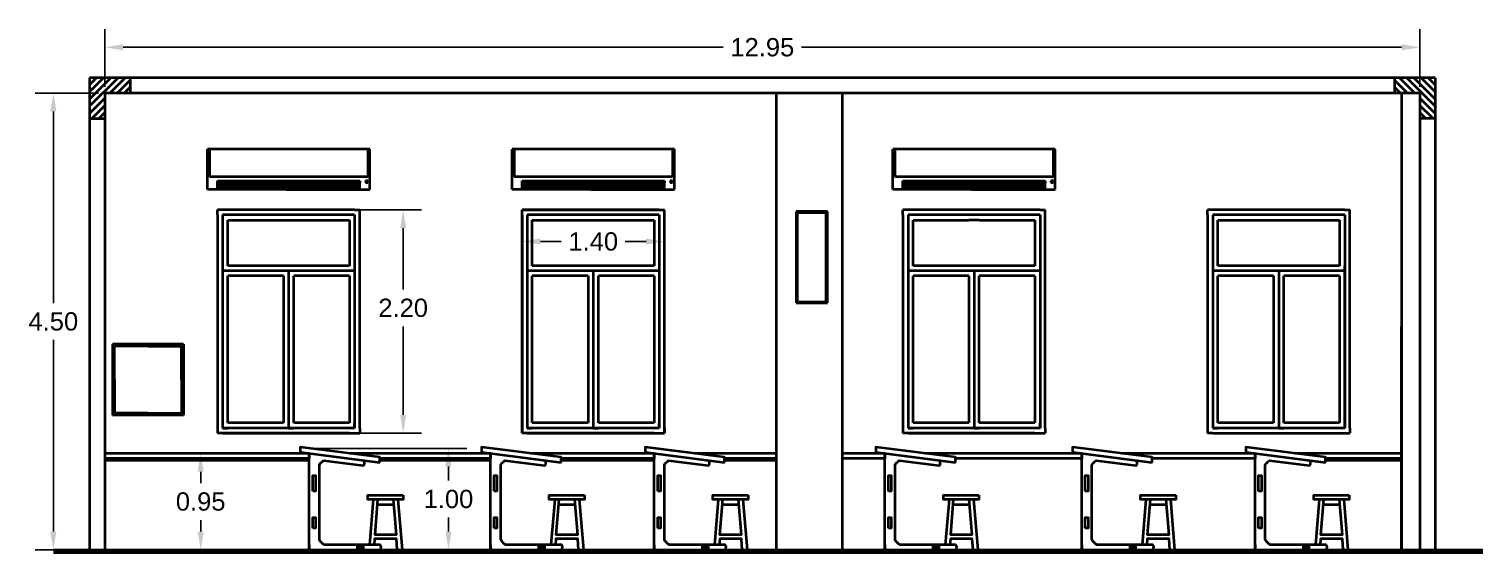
# Model space of a CAD drawing. Header units: inches. Extents: x 15.9 to 85.7, y 4.4 to 21.1.
# Drawn here: x 15.93 to 30.24, y 10.6 to 15.76 of the extents above; entities that cross this region are included whole.
import ezdxf

# ---------------------------------------------------------------- set-up
doc = ezdxf.new("R2010")
doc.units = ezdxf.units.IN
doc.header["$MEASUREMENT"] = 0
doc.styles.get("Standard").update_dxf_attribs({"font": 'arial.ttf'})
doc.dimstyles.get("Standard").update_dxf_attribs({"dimtxt": 0.18, "dimasz": 0.18, "dimexe": 0.18, "dimexo": 0.0625, "dimgap": 0.09, "dimtad": 0, "dimtih": 1, "dimtoh": 1, "dimdec": 4, "dimzin": 0, "dimdsep": 46, "dimtxsty": 'Standard', "dimcen": 0.09, "dimadec": 0, "dimazin": 0, "dimtfac": 1, "dimtdec": 4, "dimtofl": 0, "dimtmove": 0, "dimatfit": 3, "dimfxl": 1, "dimtolj": 1, "dimtzin": 0, "dimarcsym": 0})

# ---------------------------------------------------------------- blocks, each defined once
blk = doc.blocks.new('*D2')
at = {"color": 0, "lineweight": -2, "transparency": 16777216}
for p, q in [((17.933, 11.577), (17.435, 11.577)), ((17.615, 11.397), (17.615, 11.284)), ((17.615, 10.807), (17.615, 10.92)), ((17.926, 10.627), (17.435, 10.627))]:
    blk.add_line(p, q, dxfattribs=at)
at = {"color": 0, "transparency": 16777216}
for points in [[(17.585, 11.397), (17.645, 11.397), (17.615, 11.577)], [(17.585, 10.807), (17.645, 10.807), (17.615, 10.627)]]:
    blk.add_solid(points, dxfattribs=at)
at = {"layer": 'Defpoints', "color": 0, "transparency": 16777216}
for p in [(17.995, 11.577), (17.615, 10.627), (17.989, 10.627)]:
    blk.add_point(p, dxfattribs=at)
at = {"color": 0, "lineweight": 35, "transparency": 16777216, "insert": (17.615, 11.102), "char_height": 0.18, "attachment_point": 5}
blk.add_mtext('\\A1;0.95', dxfattribs=at)
blk = doc.blocks.new('*D3')
at = {"color": 0, "lineweight": -2, "transparency": 16777216}
for p, q in [((16.609, 15.127), (15.984, 15.127)), ((16.164, 14.947), (16.164, 13.059)), ((16.164, 10.807), (16.164, 12.695)), ((16.609, 10.627), (15.984, 10.627))]:
    blk.add_line(p, q, dxfattribs=at)
at = {"color": 0, "transparency": 16777216}
for points in [[(16.134, 14.947), (16.194, 14.947), (16.164, 15.127)], [(16.134, 10.807), (16.194, 10.807), (16.164, 10.627)]]:
    blk.add_solid(points, dxfattribs=at)
at = {"layer": 'Defpoints', "color": 0, "transparency": 16777216}
for p in [(16.671, 15.127), (16.164, 10.627), (16.671, 10.627)]:
    blk.add_point(p, dxfattribs=at)
at = {"color": 0, "lineweight": 35, "transparency": 16777216, "insert": (16.164, 12.877), "char_height": 0.18, "attachment_point": 5}
blk.add_mtext('\\A1;4.50', dxfattribs=at)
blk = doc.blocks.new('*D4')
at = {"color": 0, "lineweight": -2, "transparency": 16777216}
for p, q in [((16.671, 15.19), (16.671, 15.759)), ((29.621, 15.19), (29.621, 15.759)), ((16.851, 15.579), (22.761, 15.579)), ((29.441, 15.579), (23.532, 15.579))]:
    blk.add_line(p, q, dxfattribs=at)
at = {"color": 0, "transparency": 16777216}
for points in [[(16.851, 15.609), (16.851, 15.549), (16.671, 15.579)], [(29.441, 15.609), (29.441, 15.549), (29.621, 15.579)]]:
    blk.add_solid(points, dxfattribs=at)
at = {"layer": 'Defpoints', "color": 0, "transparency": 16777216}
for p in [(29.621, 15.579), (16.671, 15.127), (29.621, 15.127)]:
    blk.add_point(p, dxfattribs=at)
at = {"color": 0, "lineweight": 35, "transparency": 16777216, "insert": (23.146, 15.579), "char_height": 0.18, "attachment_point": 5}
blk.add_mtext('\\A1;12.95', dxfattribs=at)
blk = doc.blocks.new('*D5')
at = {"color": 0, "lineweight": -2, "transparency": 16777216}
for p, q in [((20.781, 13.915), (20.781, 13.485)), ((22.181, 13.915), (22.181, 13.485)), ((20.961, 13.665), (21.166, 13.665)), ((22.001, 13.665), (21.796, 13.665))]:
    blk.add_line(p, q, dxfattribs=at)
at = {"color": 0, "transparency": 16777216}
for points in [[(20.961, 13.695), (20.961, 13.635), (20.781, 13.665)], [(22.001, 13.695), (22.001, 13.635), (22.181, 13.665)]]:
    blk.add_solid(points, dxfattribs=at)
at = {"layer": 'Defpoints', "color": 0, "transparency": 16777216}
for p in [(20.781, 13.977), (22.181, 13.977), (22.181, 13.665)]:
    blk.add_point(p, dxfattribs=at)
at = {"color": 0, "lineweight": 35, "transparency": 16777216, "insert": (21.481, 13.665), "char_height": 0.18, "attachment_point": 5}
blk.add_mtext('\\A1;1.40', dxfattribs=at)
blk = doc.blocks.new('*D11')
at = {"color": 0, "lineweight": -2, "transparency": 16777216}
for p, q in [((18.519, 13.977), (19.789, 13.977)), ((19.609, 13.797), (19.609, 13.193)), ((19.609, 11.957), (19.609, 12.829)), ((18.494, 11.777), (19.789, 11.777))]:
    blk.add_line(p, q, dxfattribs=at)
at = {"color": 0, "transparency": 16777216}
for points in [[(19.579, 13.797), (19.639, 13.797), (19.609, 13.977)], [(19.579, 11.957), (19.639, 11.957), (19.609, 11.777)]]:
    blk.add_solid(points, dxfattribs=at)
at = {"layer": 'Defpoints', "color": 0, "transparency": 16777216}
for p in [(18.456, 13.977), (18.431, 11.777), (19.609, 11.777)]:
    blk.add_point(p, dxfattribs=at)
at = {"color": 0, "lineweight": 35, "transparency": 16777216, "insert": (19.609, 13.011), "char_height": 0.18, "attachment_point": 5}
blk.add_mtext('\\A1;2.20', dxfattribs=at)
blk = doc.blocks.new('*D12')
at = {"color": 0, "lineweight": -2, "transparency": 16777216}
for p, q in [((18.746, 11.627), (20.235, 11.627)), ((20.055, 11.447), (20.055, 11.309)), ((20.055, 10.807), (20.055, 10.945)), ((18.746, 10.627), (20.235, 10.627))]:
    blk.add_line(p, q, dxfattribs=at)
at = {"color": 0, "transparency": 16777216}
for points in [[(20.025, 11.447), (20.085, 11.447), (20.055, 11.627)], [(20.025, 10.807), (20.085, 10.807), (20.055, 10.627)]]:
    blk.add_solid(points, dxfattribs=at)
at = {"layer": 'Defpoints', "color": 0, "transparency": 16777216}
for p in [(18.684, 11.627), (18.684, 10.627), (20.055, 10.627)]:
    blk.add_point(p, dxfattribs=at)
at = {"color": 0, "lineweight": 35, "transparency": 16777216, "insert": (20.055, 11.127), "char_height": 0.18, "attachment_point": 5}
blk.add_mtext('\\A1;1.00', dxfattribs=at)

msp = doc.modelspace()

# ---------------------------------------------------------------- linework, layer by layer
at = {"lineweight": 35}
for p, q in [((16.521, 15.277), (16.521, 10.627)), ((29.771, 15.277), (16.521, 15.277)), ((16.521, 15.21), (16.589, 15.277)), ((16.521, 15.139), (16.659, 15.277)), ((16.521, 15.069), (16.73, 15.277)), ((16.521, 14.998), (16.801, 15.277)), ((16.721, 15.127), (16.871, 15.277)), ((16.792, 15.127), (16.921, 15.256)), ((16.863, 15.127), (16.921, 15.186)), ((16.921, 15.277), (16.921, 15.127)), ((29.371, 15.277), (29.371, 15.127)), ((29.501, 15.127), (29.371, 15.256)), ((29.43, 15.127), (29.371, 15.186)), ((29.572, 15.127), (29.422, 15.277)), ((29.771, 14.998), (29.492, 15.277)), ((29.771, 15.069), (29.563, 15.277)), ((29.771, 15.139), (29.634, 15.277)), ((29.771, 15.21), (29.704, 15.277)), ((29.771, 15.277), (29.771, 10.627)), ((16.521, 14.927), (16.671, 15.077)), ((16.671, 15.127), (16.671, 10.627)), ((29.621, 15.127), (16.671, 15.127)), ((23.281, 15.127), (23.281, 10.627)), ((23.931, 15.127), (23.931, 10.627)), ((29.441, 15.127), (29.441, 10.627)), ((29.621, 15.127), (29.621, 10.627)), ((29.771, 14.927), (29.621, 15.077)), ((16.542, 14.877), (16.671, 15.006)), ((16.613, 14.877), (16.671, 14.936)), ((29.751, 14.877), (29.621, 15.006)), ((29.68, 14.877), (29.621, 14.936)), ((16.521, 14.877), (16.671, 14.877)), ((29.771, 14.877), (29.621, 14.877)), ((19.281, 14.577), (17.681, 14.577)), ((17.681, 14.177), (17.681, 14.577)), ((17.681, 14.577), (17.701, 14.577)), ((17.701, 14.577), (17.701, 14.303)), ((19.261, 14.577), (19.261, 14.303)), ((19.281, 14.177), (19.281, 14.577)), ((22.281, 14.577), (20.681, 14.577)), ((20.681, 14.177), (20.681, 14.577)), ((20.681, 14.577), (20.701, 14.577)), ((20.701, 14.577), (20.701, 14.303)), ((22.261, 14.577), (22.261, 14.303)), ((22.281, 14.177), (22.281, 14.577)), ((26.031, 14.577), (24.431, 14.577)), ((24.431, 14.177), (24.431, 14.577)), ((24.431, 14.577), (24.451, 14.577)), ((24.451, 14.577), (24.451, 14.303)), ((26.011, 14.577), (26.011, 14.303)), ((26.031, 14.177), (26.031, 14.577)), ((18.456, 14.177), (17.681, 14.177)), ((19.261, 14.303), (17.701, 14.303)), ((17.781, 14.187), (17.781, 14.262)), ((17.781, 14.262), (19.181, 14.262)), ((19.181, 14.242), (17.781, 14.242)), ((19.181, 14.227), (17.781, 14.227)), ((17.781, 14.187), (17.781, 14.207)), ((17.781, 14.207), (19.181, 14.207)), ((17.781, 14.187), (18.481, 14.187)), ((18.456, 14.177), (19.281, 14.177)), ((18.481, 14.187), (19.181, 14.187)), ((19.181, 14.187), (19.181, 14.262)), ((19.181, 14.262), (19.181, 14.242)), ((19.181, 14.187), (19.181, 14.227)), ((19.261, 14.264), (19.238, 14.264)), ((19.238, 14.264), (19.238, 14.247)), ((19.238, 14.247), (19.261, 14.247)), ((19.261, 14.264), (19.261, 14.247)), ((21.456, 14.177), (20.681, 14.177)), ((22.261, 14.303), (20.701, 14.303)), ((20.781, 14.187), (20.781, 14.262)), ((20.781, 14.262), (22.181, 14.262)), ((22.181, 14.242), (20.781, 14.242)), ((22.181, 14.227), (20.781, 14.227)), ((20.781, 14.187), (20.781, 14.207)), ((20.781, 14.207), (22.181, 14.207)), ((20.781, 14.187), (21.481, 14.187)), ((21.456, 14.177), (22.281, 14.177)), ((21.481, 14.187), (22.181, 14.187)), ((22.181, 14.187), (22.181, 14.262)), ((22.181, 14.262), (22.181, 14.242)), ((22.181, 14.187), (22.181, 14.227)), ((22.261, 14.264), (22.238, 14.264)), ((22.238, 14.264), (22.238, 14.247)), ((22.238, 14.247), (22.261, 14.247)), ((22.261, 14.264), (22.261, 14.247)), ((25.206, 14.177), (24.431, 14.177)), ((26.011, 14.303), (24.451, 14.303)), ((24.531, 14.187), (24.531, 14.262)), ((24.531, 14.262), (25.931, 14.262)), ((25.931, 14.242), (24.531, 14.242)), ((25.931, 14.227), (24.531, 14.227)), ((24.531, 14.187), (24.531, 14.207)), ((24.531, 14.207), (25.931, 14.207)), ((24.531, 14.187), (25.231, 14.187)), ((25.206, 14.177), (26.031, 14.177)), ((25.231, 14.187), (25.931, 14.187)), ((25.931, 14.187), (25.931, 14.262)), ((25.931, 14.262), (25.931, 14.242)), ((25.931, 14.187), (25.931, 14.227)), ((26.011, 14.264), (25.988, 14.264)), ((25.988, 14.264), (25.988, 14.247)), ((25.988, 14.247), (26.011, 14.247)), ((26.011, 14.264), (26.011, 14.247)), ((19.131, 13.977), (17.781, 13.977)), ((17.781, 13.927), (17.781, 13.977)), ((17.781, 13.927), (17.781, 11.777)), ((17.831, 13.927), (17.831, 11.827)), ((19.131, 13.927), (17.831, 13.927)), ((17.831, 13.927), (17.831, 13.877)), ((18.481, 13.927), (18.431, 13.927)), ((19.131, 13.927), (19.081, 13.927)), ((19.131, 13.977), (19.181, 13.977)), ((19.131, 13.927), (19.131, 11.827)), ((19.181, 11.827), (19.181, 13.977)), ((22.131, 13.977), (20.781, 13.977)), ((20.781, 13.927), (20.781, 13.977)), ((20.781, 11.777), (20.781, 13.977)), ((20.781, 13.977), (22.181, 13.977)), ((20.781, 13.927), (20.781, 11.777)), ((20.831, 13.927), (20.831, 11.827)), ((22.131, 13.927), (20.831, 13.927)), ((20.831, 13.927), (20.831, 13.877)), ((21.481, 13.927), (21.431, 13.927)), ((22.131, 13.927), (22.081, 13.927)), ((22.131, 13.977), (22.181, 13.977)), ((22.131, 13.927), (22.131, 11.827)), ((22.181, 11.827), (22.181, 13.977)), ((22.181, 11.777), (22.181, 13.977)), ((23.788, 13.962), (23.478, 13.962)), ((23.478, 13.962), (23.478, 13.062)), ((23.774, 13.947), (23.49, 13.947)), ((23.49, 13.947), (23.49, 13.072)), ((23.774, 13.072), (23.774, 13.947)), ((23.788, 13.062), (23.788, 13.962)), ((25.881, 13.977), (24.531, 13.977)), ((24.531, 13.927), (24.531, 13.977)), ((24.531, 13.927), (24.531, 11.777)), ((24.581, 13.927), (24.581, 11.827)), ((25.881, 13.927), (24.581, 13.927)), ((24.581, 13.927), (24.581, 13.877)), ((25.881, 13.927), (25.831, 13.927)), ((25.881, 13.977), (25.931, 13.977)), ((25.881, 13.927), (25.881, 11.827)), ((25.931, 11.827), (25.931, 13.977)), ((28.881, 13.977), (27.531, 13.977)), ((27.531, 13.927), (27.531, 13.977)), ((27.531, 13.927), (27.531, 11.777)), ((27.581, 13.927), (27.581, 11.827)), ((28.881, 13.927), (27.581, 13.927)), ((27.581, 13.927), (27.581, 13.877)), ((28.881, 13.927), (28.831, 13.927)), ((28.881, 13.977), (28.931, 13.977)), ((28.881, 13.927), (28.881, 11.827)), ((28.931, 11.827), (28.931, 13.977)), ((17.781, 13.877), (17.781, 11.777)), ((17.881, 13.427), (17.881, 13.877)), ((17.881, 13.877), (18.431, 13.877)), ((18.431, 13.877), (19.081, 13.877)), ((19.081, 13.877), (19.081, 13.427)), ((20.781, 13.877), (20.781, 11.777)), ((20.881, 13.427), (20.881, 13.877)), ((20.881, 13.877), (21.431, 13.877)), ((21.431, 13.877), (22.081, 13.877)), ((22.081, 13.877), (22.081, 13.427)), ((24.531, 13.877), (24.531, 11.777)), ((24.631, 13.427), (24.631, 13.877)), ((24.631, 13.877), (25.181, 13.877)), ((25.281, 13.877), (25.181, 13.877)), ((25.281, 13.877), (25.831, 13.877)), ((25.831, 13.877), (25.831, 13.427)), ((27.631, 13.427), (27.631, 13.877)), ((27.631, 13.877), (28.181, 13.877)), ((28.181, 13.877), (28.831, 13.877)), ((28.831, 13.877), (28.831, 13.427)), ((19.131, 13.377), (17.831, 13.377)), ((19.081, 13.427), (17.881, 13.427)), ((17.881, 11.877), (17.881, 13.327)), ((18.431, 13.327), (17.881, 13.327)), ((18.431, 13.327), (18.431, 11.877)), ((18.481, 13.377), (18.481, 11.827)), ((18.531, 11.877), (18.531, 13.327)), ((19.081, 13.327), (18.531, 13.327)), ((19.081, 13.327), (19.081, 11.877)), ((22.131, 13.377), (20.831, 13.377)), ((22.081, 13.427), (20.881, 13.427)), ((20.881, 11.877), (20.881, 13.327)), ((21.431, 13.327), (20.881, 13.327)), ((21.431, 13.327), (21.431, 11.877)), ((21.481, 13.377), (21.481, 11.827)), ((21.531, 11.877), (21.531, 13.327)), ((22.081, 13.327), (21.531, 13.327)), ((22.081, 13.327), (22.081, 11.877)), ((25.881, 13.377), (24.581, 13.377)), ((25.831, 13.427), (24.631, 13.427)), ((24.631, 11.877), (24.631, 13.327)), ((25.181, 13.327), (24.631, 13.327)), ((25.181, 13.327), (25.181, 11.877)), ((25.231, 13.377), (25.231, 11.827)), ((25.281, 11.877), (25.281, 13.327)), ((25.831, 13.327), (25.281, 13.327)), ((25.831, 13.327), (25.831, 11.877)), ((28.881, 13.377), (27.581, 13.377)), ((28.831, 13.427), (27.631, 13.427)), ((27.631, 11.877), (27.631, 13.327)), ((28.181, 13.327), (27.631, 13.327)), ((28.181, 13.327), (28.181, 11.877)), ((28.231, 13.377), (28.231, 11.827)), ((28.281, 11.877), (28.281, 13.327)), ((28.831, 13.327), (28.281, 13.327)), ((28.831, 13.327), (28.831, 11.877)), ((28.881, 11.827), (28.881, 13.427)), ((23.478, 13.062), (23.788, 13.062)), ((23.49, 13.072), (23.774, 13.072)), ((29.441, 10.627), (29.441, 12.827)), ((16.747, 12.653), (16.747, 11.955)), ((17.445, 12.653), (16.747, 12.653)), ((17.096, 12.633), (16.767, 12.633)), ((16.767, 12.304), (16.767, 12.633)), ((17.096, 12.633), (17.425, 12.633)), ((17.425, 12.304), (17.425, 12.633)), ((17.445, 12.653), (17.445, 11.955)), ((17.445, 11.955), (17.445, 12.653)), ((16.767, 12.304), (16.767, 11.975)), ((17.425, 12.304), (17.425, 11.975)), ((17.445, 11.955), (16.747, 11.955)), ((17.096, 11.975), (16.767, 11.975)), ((17.096, 11.975), (17.425, 11.975)), ((19.081, 11.777), (17.781, 11.777)), ((17.831, 11.777), (17.781, 11.777)), ((19.131, 11.827), (17.831, 11.827)), ((17.831, 11.827), (17.881, 11.827)), ((17.831, 11.777), (19.181, 11.777)), ((18.431, 11.877), (17.881, 11.877)), ((18.481, 11.827), (18.531, 11.827)), ((19.081, 11.877), (18.531, 11.877)), ((19.131, 11.827), (19.131, 11.877)), ((19.181, 11.827), (19.181, 11.777)), ((22.081, 11.777), (20.781, 11.777)), ((20.831, 11.777), (20.781, 11.777)), ((22.131, 11.827), (20.831, 11.827)), ((20.831, 11.827), (20.881, 11.827)), ((20.831, 11.777), (22.181, 11.777)), ((21.431, 11.877), (20.881, 11.877)), ((21.481, 11.827), (21.531, 11.827)), ((22.081, 11.877), (21.531, 11.877)), ((22.131, 11.827), (22.131, 11.877)), ((22.181, 11.827), (22.181, 11.777)), ((25.831, 11.777), (24.531, 11.777)), ((24.581, 11.777), (24.531, 11.777)), ((25.881, 11.827), (24.581, 11.827)), ((24.581, 11.827), (24.631, 11.827)), ((24.581, 11.777), (25.931, 11.777)), ((25.181, 11.877), (24.631, 11.877)), ((25.231, 11.827), (25.281, 11.827)), ((25.831, 11.877), (25.281, 11.877)), ((25.881, 11.827), (25.881, 11.877)), ((25.931, 11.827), (25.931, 11.777)), ((27.581, 11.777), (27.531, 11.777)), ((28.881, 11.827), (27.581, 11.827)), ((27.581, 11.827), (27.631, 11.827)), ((27.581, 11.777), (28.931, 11.777)), ((28.181, 11.877), (27.631, 11.877)), ((28.231, 11.827), (28.281, 11.827)), ((28.831, 11.877), (28.281, 11.877)), ((28.931, 11.827), (28.931, 11.777)), ((29.441, 11.527), (29.441, 11.777)), ((18.684, 11.577), (16.671, 11.577)), ((18.684, 11.527), (16.671, 11.527)), ((18.684, 11.507), (16.671, 11.507)), ((20.47, 11.577), (19.078, 11.577)), ((20.47, 11.527), (19.378, 11.527)), ((20.47, 11.507), (19.378, 11.507)), ((22.081, 11.577), (20.864, 11.577)), ((22.081, 11.527), (21.164, 11.527)), ((22.081, 11.507), (21.164, 11.507)), ((23.281, 11.577), (22.475, 11.577)), ((23.281, 11.527), (22.775, 11.527)), ((23.281, 11.507), (22.775, 11.507)), ((24.353, 11.577), (23.931, 11.577)), ((24.353, 11.527), (23.931, 11.527)), ((26.292, 11.577), (24.748, 11.577)), ((26.292, 11.527), (25.048, 11.527)), ((27.999, 11.577), (26.686, 11.577)), ((27.999, 11.527), (26.986, 11.527)), ((29.441, 11.577), (28.393, 11.577)), ((29.441, 11.527), (28.693, 11.527)), ((29.441, 11.507), (28.693, 11.507)), ((29.441, 11.527), (29.441, 11.577)), ((29.441, 10.627), (29.441, 11.527)), ((29.441, 11.527), (29.441, 11.477)), ((29.441, 11.527), (29.441, 11.487)), ((29.441, 11.527), (29.441, 11.507)), ((19.315, 11.123), (19.277, 10.677)), ((19.556, 11.123), (19.598, 10.627)), ((21.101, 11.123), (21.063, 10.677)), ((21.342, 11.123), (21.384, 10.627)), ((22.712, 11.123), (22.675, 10.677)), ((22.954, 11.123), (22.996, 10.627)), ((24.985, 11.123), (24.947, 10.677)), ((25.226, 11.123), (25.268, 10.627)), ((26.923, 11.123), (26.885, 10.677)), ((27.164, 11.123), (27.206, 10.627)), ((28.63, 11.123), (28.592, 10.677)), ((28.871, 11.123), (28.913, 10.627)), ((30.242, 10.596), (16.164, 10.596)), ((18.684, 10.627), (19.384, 10.627))]:
    msp.add_line(p, q, dxfattribs=at)
for points in [[(19.378, 11.489), (19.378, 11.539), (18.594, 11.638), (18.594, 11.588)], [(21.164, 11.489), (21.164, 11.539), (20.38, 11.638), (20.38, 11.588)], [(22.775, 11.489), (22.775, 11.539), (21.991, 11.638), (21.991, 11.588)], [(25.048, 11.489), (25.048, 11.539), (24.264, 11.638), (24.264, 11.588)], [(26.986, 11.489), (26.986, 11.539), (26.202, 11.638), (26.202, 11.588)], [(28.693, 11.489), (28.693, 11.539), (27.909, 11.638), (27.909, 11.588)], [(18.718, 11.206), (18.718, 11.359), (18.745, 11.359), (18.745, 11.206)], [(20.504, 11.206), (20.504, 11.359), (20.531, 11.359), (20.531, 11.206)], [(22.116, 11.206), (22.116, 11.359), (22.143, 11.359), (22.143, 11.206)], [(24.388, 11.206), (24.388, 11.359), (24.415, 11.359), (24.415, 11.206)], [(26.326, 11.206), (26.326, 11.359), (26.354, 11.359), (26.354, 11.206)], [(28.033, 11.206), (28.033, 11.359), (28.061, 11.359), (28.061, 11.206)], [(19.61, 11.167), (19.61, 11.123), (19.261, 11.123), (19.261, 11.167)], [(21.396, 11.167), (21.396, 11.123), (21.047, 11.123), (21.047, 11.167)], [(23.007, 11.167), (23.007, 11.123), (22.659, 11.123), (22.659, 11.167)], [(25.279, 11.167), (25.279, 11.123), (24.931, 11.123), (24.931, 11.167)], [(27.218, 11.167), (27.218, 11.123), (26.869, 11.123), (26.869, 11.167)], [(28.925, 11.167), (28.925, 11.123), (28.576, 11.123), (28.576, 11.167)], [(18.718, 10.841), (18.718, 10.945), (18.745, 10.945), (18.745, 10.841)], [(20.504, 10.841), (20.504, 10.945), (20.531, 10.945), (20.531, 10.841)], [(22.116, 10.841), (22.116, 10.945), (22.143, 10.945), (22.143, 10.841)], [(24.388, 10.841), (24.388, 10.945), (24.415, 10.945), (24.415, 10.841)], [(26.326, 10.841), (26.326, 10.945), (26.354, 10.945), (26.354, 10.841)], [(28.033, 10.841), (28.033, 10.945), (28.061, 10.945), (28.061, 10.841)], [(19.156, 10.663), (19.156, 10.639), (19.217, 10.639), (19.217, 10.663)], [(20.942, 10.663), (20.942, 10.639), (21.003, 10.639), (21.003, 10.663)], [(22.553, 10.663), (22.553, 10.639), (22.615, 10.639), (22.615, 10.663)], [(24.825, 10.663), (24.825, 10.639), (24.887, 10.639), (24.887, 10.663)], [(26.764, 10.663), (26.764, 10.639), (26.825, 10.639), (26.825, 10.663)], [(28.471, 10.663), (28.471, 10.639), (28.532, 10.639), (28.532, 10.663)]]:
    msp.add_lwpolyline(points, close=True, dxfattribs=at)
for points in [[(18.684, 10.677), (18.684, 10.627), (18.684, 11.577), (18.684, 11.527)], [(20.47, 10.677), (20.47, 10.627), (20.47, 11.577), (20.47, 11.527)], [(22.081, 10.677), (22.081, 10.627), (22.081, 11.577), (22.081, 11.527)], [(24.353, 10.677), (24.353, 10.627), (24.353, 11.577), (24.353, 11.527)], [(26.292, 10.677), (26.292, 10.627), (26.292, 11.577), (26.292, 11.527)], [(27.999, 10.677), (27.999, 10.627), (27.999, 11.577), (27.999, 11.527)], [(19.511, 11.123), (19.539, 10.776), (19.332, 10.776), (19.36, 11.123)], [(19.355, 11.073), (19.435, 11.073), (19.515, 11.073)], [(21.297, 11.123), (21.325, 10.776), (21.117, 10.776), (21.145, 11.123)], [(21.141, 11.073), (21.221, 11.073), (21.301, 11.073)], [(22.909, 11.123), (22.937, 10.776), (22.729, 10.776), (22.757, 11.123)], [(22.753, 11.073), (22.833, 11.073), (22.913, 11.073)], [(25.181, 11.123), (25.209, 10.776), (25.001, 10.776), (25.029, 11.123)], [(25.025, 11.073), (25.105, 11.073), (25.185, 11.073)], [(27.12, 11.123), (27.148, 10.776), (26.94, 10.776), (26.968, 11.123)], [(26.964, 11.073), (27.044, 11.073), (27.124, 11.073)], [(28.827, 11.123), (28.855, 10.776), (28.647, 10.776), (28.675, 11.123)], [(28.671, 11.073), (28.751, 11.073), (28.831, 11.073)], [(16.164, 10.627), (30.242, 10.627)], [(19.551, 10.627), (19.543, 10.736), (19.328, 10.736), (19.324, 10.677)], [(21.337, 10.627), (21.329, 10.736), (21.114, 10.736), (21.11, 10.677)], [(22.949, 10.627), (22.94, 10.736), (22.726, 10.736), (22.721, 10.677)], [(25.221, 10.627), (25.212, 10.736), (24.998, 10.736), (24.993, 10.677)], [(27.16, 10.627), (27.151, 10.736), (26.936, 10.736), (26.932, 10.677)], [(28.867, 10.627), (28.858, 10.736), (28.643, 10.736), (28.639, 10.677)]]:
    msp.add_lwpolyline(points, dxfattribs=at)
for points in [[(18.684, 10.627), (19.384, 10.627, 0.327717), (19.384, 10.677), (18.834, 10.677, -0.168186), (18.784, 10.727), (18.784, 11.077), (18.784, 11.464, -0.09921), (18.825, 11.508), (19.218, 11.457, 0.421663), (19.218, 11.509)], [(20.47, 10.627), (21.17, 10.627, 0.327717), (21.17, 10.677), (20.62, 10.677, -0.168186), (20.57, 10.727), (20.57, 11.077), (20.57, 11.464, -0.09921), (20.611, 11.508), (21.004, 11.457, 0.421663), (21.004, 11.509)], [(22.081, 10.627), (22.781, 10.627, 0.327717), (22.781, 10.677), (22.231, 10.677, -0.168186), (22.181, 10.727), (22.181, 11.077), (22.181, 11.464, -0.09921), (22.223, 11.508), (22.615, 11.457, 0.421663), (22.615, 11.509)], [(24.353, 10.627), (25.053, 10.627, 0.327717), (25.053, 10.677), (24.503, 10.677, -0.168186), (24.453, 10.727), (24.453, 11.077), (24.453, 11.464, -0.09921), (24.495, 11.508), (24.888, 11.457, 0.421663), (24.888, 11.509)], [(26.292, 10.627), (26.992, 10.627, 0.327717), (26.992, 10.677), (26.442, 10.677, -0.168186), (26.392, 10.727), (26.392, 11.077), (26.392, 11.464, -0.09921), (26.433, 11.508), (26.826, 11.457, 0.421663), (26.826, 11.509)], [(27.999, 10.627), (28.699, 10.627, 0.327717), (28.699, 10.677), (28.149, 10.677, -0.168186), (28.099, 10.727), (28.099, 11.077), (28.099, 11.464, -0.09921), (28.141, 11.508), (28.533, 11.457, 0.421663), (28.533, 11.509)]]:
    msp.add_lwpolyline(points, format="xyb", dxfattribs=at)

# ---------------------------------------------------------------- dimensions: what is measured, and where the dimension line sits
for base, p1, p2, picture, middle in [((29.621, 15.579), (16.671, 15.127), (29.621, 15.127), '*D4', (23.146, 15.579)), ((22.181, 13.665), (20.781, 13.977), (22.181, 13.977), '*D5', (21.481, 13.665))]:
    dim = msp.add_linear_dim(base=base, p1=p1, p2=p2, dimstyle='Standard', override={"dimdec": 2}, dxfattribs=at)
    dim.commit()
    dim.dimension.update_dxf_attribs({"geometry": picture, "text_midpoint": middle})
dim = msp.add_linear_dim(base=(16.164, 10.627), p1=(16.671, 15.127), p2=(16.671, 10.627), angle=90, dimstyle='Standard', override={"dimdec": 2}, dxfattribs=at)
dim.commit()
dim.dimension.update_dxf_attribs({"geometry": '*D3', "text_midpoint": (16.164, 12.877)})
for base, p1, p2, picture, middle in [((19.609, 11.777), (18.456, 13.977), (18.431, 11.777), '*D11', (19.609, 13.011)), ((20.055, 10.627), (18.684, 11.627), (18.684, 10.627), '*D12', (20.055, 11.127)), ((17.615, 10.627), (17.995, 11.577), (17.989, 10.627), '*D2', (17.615, 11.102))]:
    dim = msp.add_linear_dim(base=base, p1=p1, p2=p2, angle=90, dimstyle='Standard', override={"dimdec": 2}, dxfattribs=at)
    dim.commit()
    dim.dimension.update_dxf_attribs({"geometry": picture, "text_midpoint": middle, "dimtype": 160})

doc.saveas('drawing.dxf')
